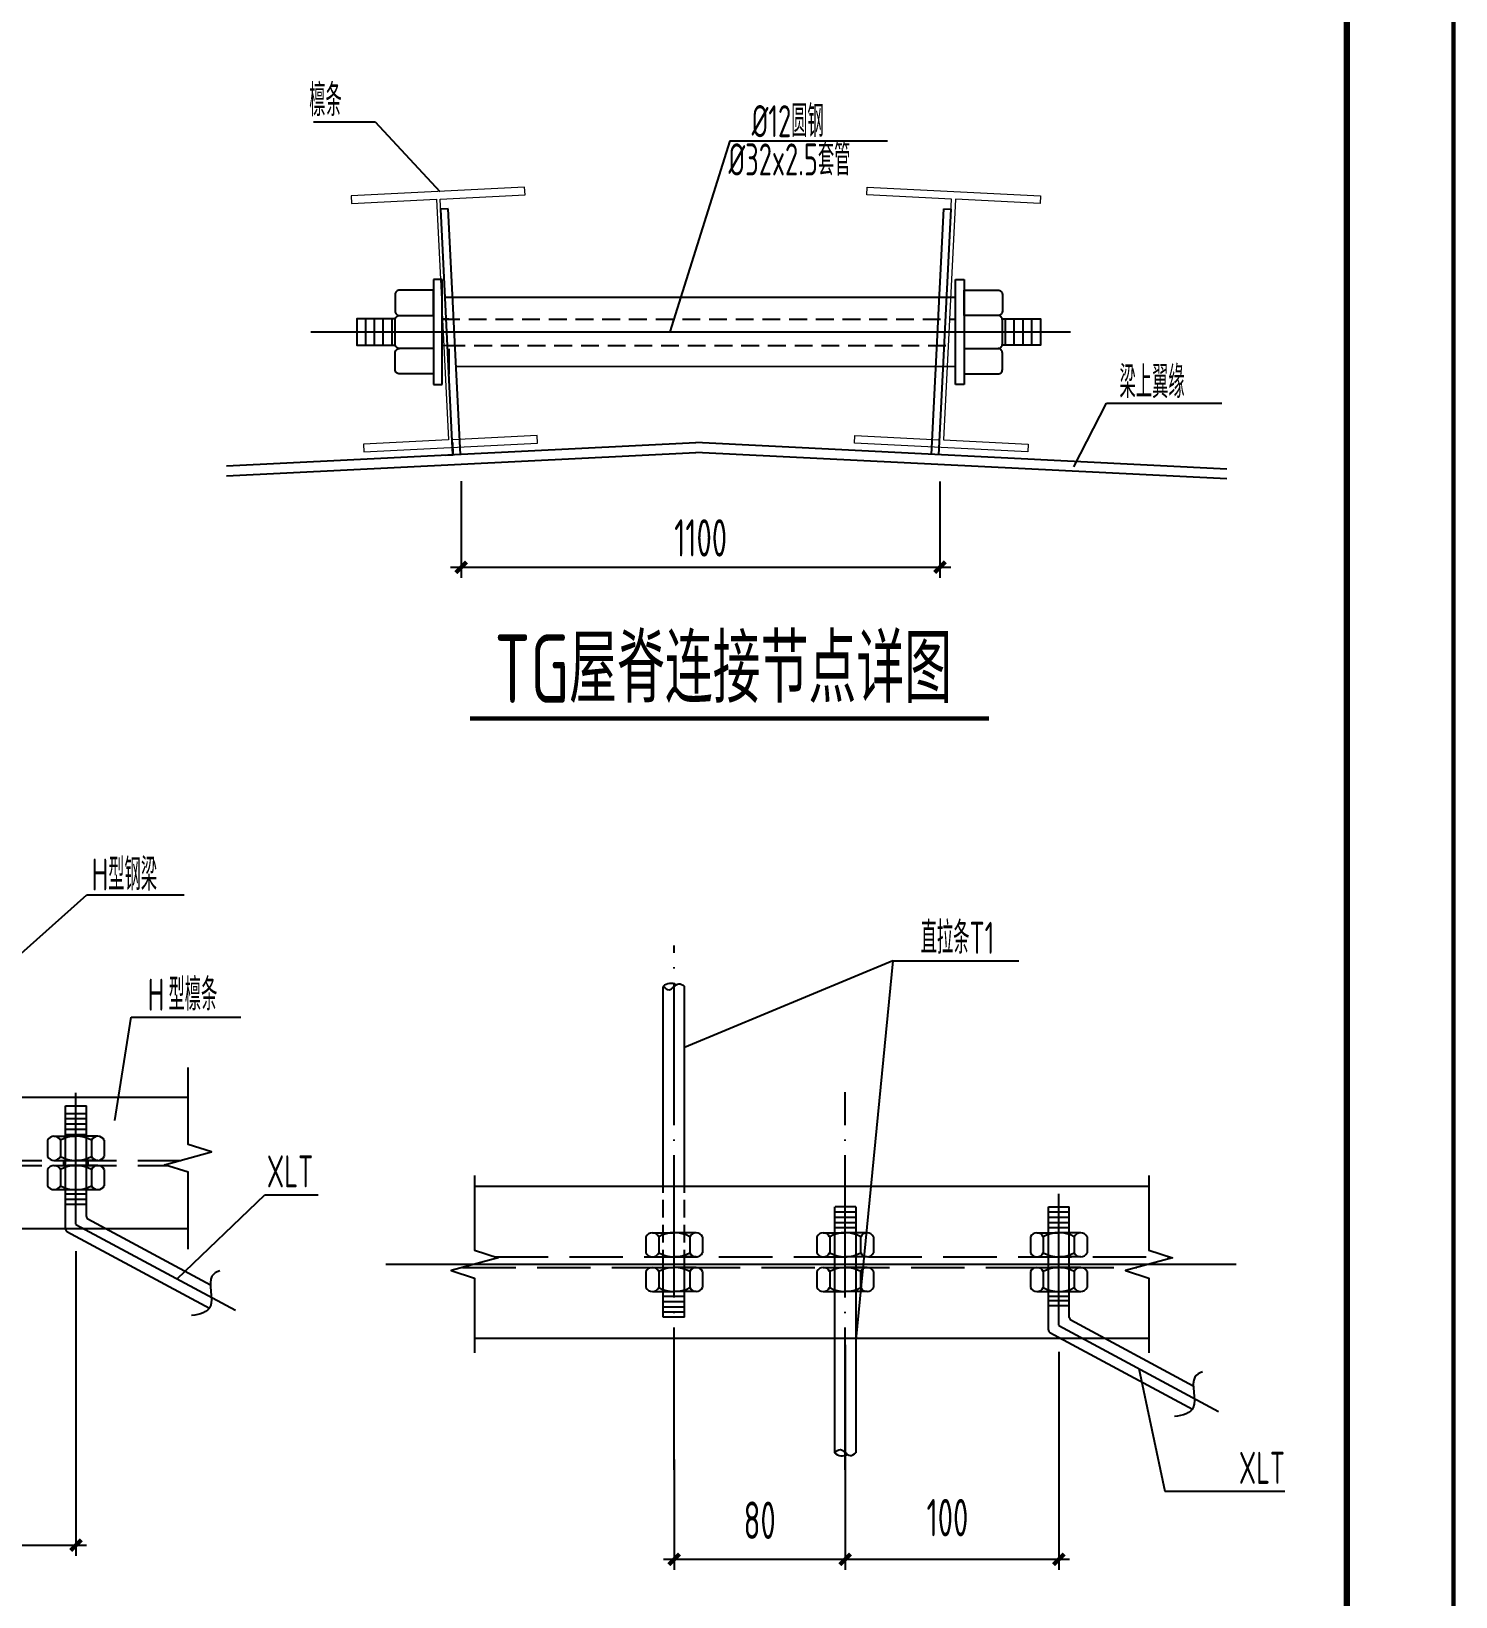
# Model space of a CAD drawing. Extents: x 447413 to 2975780, y -1432727 to 1301644.
# Drawn here: x 2359920 to 2379922, y -527105 to -505126 of the extents above; entities that cross this region are included whole.
import ezdxf
from ezdxf.enums import TextEntityAlignment as Align

# ---------------------------------------------------------------- set-up
doc = ezdxf.new("R2010")
doc.units = 0
doc.header["$LTSCALE"] = 1000
doc.header["$MEASUREMENT"] = 0
for name, pattern in [('ACAD_ISO04W100', [30.5, 24, -3, 0.5, -3]), ('CENTER', [50.8, 31.75, -6.35, 6.35, -6.35]), ('DASH', [0.35, 0.25, -0.1]), ('DASHED2', [0.375, 0.25, -0.125]), ('DOTE', [2.42, 2, -0.2, 0.02, -0.2])]:
    doc.linetypes.add(name, pattern=pattern)
for name, color, linetype in [('AXIS', 3, 'Continuous'), ('AXIS_DIM', 3, 'Continuous'), ('BLOT', 135, 'Continuous'), ('COLU_DE_NUM', 7, 'Continuous'), ('DIM_SYMB', 3, 'Continuous'), ('DOTE', 1, 'Continuous'), ('LAYER2', 1, 'Continuous'), ('PUB_TEXT', 7, 'Continuous'), ('TEXT', 6, 'Continuous'), ('THIN', 7, 'Continuous'), ('zc', 7, 'Continuous'), ('图框', 253, 'Continuous'), ('文字', 3, 'Continuous'), ('标注', 2, 'Continuous')]:
    doc.layers.add(name, color=color, linetype=linetype)
doc.layers.add('檩条', color=7, linetype='Continuous', lineweight=18)
doc.styles.add('TSSD_Dimension', font='sysz.shx', dxfattribs={"width": 0.7, "bigfont": 'syfs.shx'})
doc.styles.add('TSSD_Label', font='Tssdeng.shx', dxfattribs={"width": 0.7, "bigfont": 'hztxt.shx'})
doc.dimstyles.new('TSSD_10_150', dxfattribs={"dimtxt": 525, "dimasz": 150, "dimexe": 150, "dimexo": 375, "dimgap": 150, "dimtad": 1, "dimdec": 0, "dimlfac": 0.066667, "dimzin": 0, "dimdsep": 46, "dimtxsty": 'TSSD_Dimension', "dimblk": 'ARCHTICK', "dimblk1": 'ARCHTICK', "dimblk2": 'ARCHTICK', "dimcen": 0, "dimdle": 150, "dimclrt": 7, "dimadec": 0, "dimazin": 0, "dimtfac": 1, "dimtdec": 0, "dimtix": 1, "dimtmove": 2, "dimatfit": 3, "dimfxl": 0, "dimtolj": 1, "dimtzin": 0, "dimarcsym": 0})

# ---------------------------------------------------------------- blocks, each defined once
blk = doc.blocks.new('A$C6B0021A6')
at = {"layer": '图框', "color": 2, "const_width": 40, "elevation": -84000}
blk.add_lwpolyline([(20, 84120), (118920, 84120), (118920, 20), (20, 20)], close=True, dxfattribs=at)
at = {"layer": '图框', "color": 153, "const_width": 58, "elevation": -84000}
blk.add_lwpolyline([(111420, 1020), (2520, 1020), (2520, 83120), (111420, 83120)], close=True, dxfattribs=at)
blk = doc.blocks.new('_ArchTick')
at = {"color": 0, "linetype": 'ByBlock', "const_width": 0.4}
blk.add_lwpolyline([(-0.5, -0.5), (0.5, 0.5)], dxfattribs=at)
blk = doc.blocks.new('*D41')
at = {"layer": 'AXIS_DIM', "color": 0, "lineweight": -2, "transparency": 16777216}
for p, q in [((2368948, -525178), (2368948, -526730)), ((2371348, -525178), (2371348, -526730)), ((2368798, -526580), (2371498, -526580))]:
    blk.add_line(p, q, dxfattribs=at)
at = {"layer": 'Defpoints', "color": 0, "transparency": 16777216}
for p in [(2368948, -524803), (2371348, -524803), (2371348, -526580)]:
    blk.add_point(p, dxfattribs=at)
at = {"layer": 'AXIS_DIM', "color": 0, "lineweight": -2, "transparency": 16777216, "xscale": 150, "yscale": 150, "zscale": 150, "rotation": 180}
blk.add_blockref('_ArchTick', (2368948, -526580), dxfattribs=at)
at = {"layer": 'AXIS_DIM', "color": 0, "lineweight": -2, "transparency": 16777216, "xscale": 150, "yscale": 150, "zscale": 150}
blk.add_blockref('_ArchTick', (2371348, -526580), dxfattribs=at)
at = {"layer": 'AXIS_DIM', "color": 7, "transparency": 16777216, "insert": (2370148, -526032), "char_height": 525, "attachment_point": 5, "style": 'TSSD_Dimension'}
blk.add_mtext('\\A1;80', dxfattribs=at)
blk = doc.blocks.new('*D42')
at = {"layer": 'AXIS_DIM', "color": 0, "lineweight": -2, "transparency": 16777216}
for p, q in [((2371348, -523570), (2371348, -526730)), ((2374348, -523669), (2374348, -526730)), ((2371198, -526580), (2374498, -526580))]:
    blk.add_line(p, q, dxfattribs=at)
at = {"layer": 'Defpoints', "color": 0, "transparency": 16777216}
for p in [(2371348, -523195), (2374348, -523294), (2374348, -526580)]:
    blk.add_point(p, dxfattribs=at)
at = {"layer": 'AXIS_DIM', "color": 0, "lineweight": -2, "transparency": 16777216, "xscale": 150, "yscale": 150, "zscale": 150, "rotation": 180}
blk.add_blockref('_ArchTick', (2371348, -526580), dxfattribs=at)
at = {"layer": 'AXIS_DIM', "color": 0, "lineweight": -2, "transparency": 16777216, "xscale": 150, "yscale": 150, "zscale": 150}
blk.add_blockref('_ArchTick', (2374348, -526580), dxfattribs=at)
at = {"layer": 'AXIS_DIM', "color": 7, "transparency": 16777216, "insert": (2372785, -525995), "char_height": 525, "attachment_point": 5, "style": 'TSSD_Dimension'}
blk.add_mtext('\\A1;100', dxfattribs=at)
blk = doc.blocks.new('*D44')
at = {"layer": 'AXIS_DIM', "color": 0, "lineweight": -2, "transparency": 16777216}
for p, q in [((2360547, -522252), (2360547, -526532)), ((2357265, -525657), (2357265, -526532)), ((2357115, -526382), (2360697, -526382))]:
    blk.add_line(p, q, dxfattribs=at)
at = {"layer": 'Defpoints', "color": 0, "transparency": 16777216}
for p in [(2360547, -521877), (2357265, -525282), (2360547, -526382)]:
    blk.add_point(p, dxfattribs=at)
at = {"layer": 'AXIS_DIM', "color": 0, "lineweight": -2, "transparency": 16777216, "xscale": 150, "yscale": 150, "zscale": 150, "rotation": 180}
blk.add_blockref('_ArchTick', (2357265, -526382), dxfattribs=at)
at = {"layer": 'AXIS_DIM', "color": 0, "lineweight": -2, "transparency": 16777216, "xscale": 150, "yscale": 150, "zscale": 150}
blk.add_blockref('_ArchTick', (2360547, -526382), dxfattribs=at)
at = {"layer": 'AXIS_DIM', "color": 7, "transparency": 16777216, "insert": (2358906, -525970), "char_height": 525, "attachment_point": 5, "style": 'TSSD_Dimension'}
blk.add_mtext('\\A1;100', dxfattribs=at)
blk = doc.blocks.new('*D45')
at = {"layer": 'AXIS_DIM', "color": 0, "lineweight": -2, "transparency": 16777216}
for p, q in [((2365957, -511443), (2365957, -512801)), ((2372680, -511449), (2372680, -512801)), ((2365807, -512651), (2372830, -512651))]:
    blk.add_line(p, q, dxfattribs=at)
at = {"layer": 'Defpoints', "color": 0, "transparency": 16777216}
for p in [(2365957, -511068), (2372680, -511074), (2372680, -512651)]:
    blk.add_point(p, dxfattribs=at)
at = {"layer": 'AXIS_DIM', "color": 0, "lineweight": -2, "transparency": 16777216, "xscale": 150, "yscale": 150, "zscale": 150, "rotation": 180}
blk.add_blockref('_ArchTick', (2365957, -512651), dxfattribs=at)
at = {"layer": 'AXIS_DIM', "color": 0, "lineweight": -2, "transparency": 16777216, "xscale": 150, "yscale": 150, "zscale": 150}
blk.add_blockref('_ArchTick', (2372680, -512651), dxfattribs=at)
at = {"layer": 'AXIS_DIM', "color": 7, "transparency": 16777216, "insert": (2369319, -512239), "char_height": 525, "attachment_point": 5, "style": 'TSSD_Dimension'}
blk.add_mtext('\\A1;1100', dxfattribs=at)

msp = doc.modelspace()

# ---------------------------------------------------------------- linework, layer by layer
at = {"color": 9}
for p, q in [((2364615.9, -509533.6, 126000), (2364615.9, -509163.3, 126000)), ((2364739.3, -509533.6, 126000), (2364739.3, -509163.3, 126000)), ((2364862.7, -509533.6, 126000), (2364862.7, -509163.3, 126000)), ((2373722.9, -509533.6, 126000), (2373722.9, -509163.3, 126000)), ((2373846.3, -509533.6, 126000), (2373846.3, -509163.3, 126000)), ((2373969.8, -509533.6, 126000), (2373969.8, -509163.3, 126000))]:
    msp.add_line(p, q, dxfattribs=at)
at = {"color": 7}
for p, q in [((2368793.5, -521342.1, 126000), (2368793.5, -518535.4, 126000)), ((2369093.6, -521342.1, 126000), (2369093.6, -518535.4, 126000)), ((2366143.7, -521342.1, 126000), (2375612.9, -521342.1, 126000)), ((2371199.7, -521632.3, 126000), (2371199.7, -522482.7, 126000)), ((2371499.8, -521632.3, 126000), (2371205.9, -521632.3, 126000)), ((2371499.8, -521632.3, 126000), (2371499.8, -522482.7, 126000)), ((2374201.5, -521632.3, 126000), (2374495.4, -521632.3, 126000)), ((2374201.5, -523358.5, 126000), (2374201.5, -521632.3, 126000)), ((2374495.4, -523182.9, 126000), (2374495.4, -521632.3, 126000)), ((2368793.5, -523180.9, 126000), (2368793.5, -522482.7, 126000)), ((2369093.6, -523180.9, 126000), (2369093.6, -522482.7, 126000)), ((2371199.7, -522482.7, 126000), (2371199.7, -525085.7, 126000)), ((2371499.8, -522482.7, 126000), (2371499.8, -525085.7, 126000)), ((2369093.6, -523180.9, 126000), (2368793.5, -523180.9, 126000)), ((2374516.9, -523218.9, 126000), (2376236.6, -524144.8, 126000)), ((2366143.7, -523473.3, 126000), (2375612.9, -523473.3, 126000)), ((2374223, -523394.4, 126000), (2376224.1, -524471.8, 126000))]:
    msp.add_line(p, q, dxfattribs=at)
at = {"color": 1}
for p, q in [((2360692.6, -520325.4, 126000), (2360398.6, -520325.4, 126000)), ((2360692.6, -520396.5, 126000), (2360398.6, -520396.5, 126000)), ((2360692.6, -520472.1, 126000), (2360398.6, -520472.1, 126000)), ((2360692.6, -520543.3, 126000), (2360398.6, -520543.3, 126000)), ((2360692.6, -520618.9, 126000), (2360398.6, -520618.9, 126000)), ((2360692.6, -521453, 126000), (2360398.6, -521453, 126000)), ((2360692.6, -521528.6, 126000), (2360398.6, -521528.6, 126000)), ((2360692.6, -521599.7, 126000), (2360398.6, -521599.7, 126000)), ((2371499.8, -521707.9, 126000), (2371205.9, -521707.9, 126000)), ((2371499.8, -521707.9, 126000), (2371205.9, -521707.9, 126000)), ((2371499.8, -521779.1, 126000), (2371205.9, -521779.1, 126000)), ((2374495.4, -521707.9, 126000), (2374201.5, -521707.9, 126000)), ((2374495.4, -521779.1, 126000), (2374201.5, -521779.1, 126000)), ((2371499.8, -521854.7, 126000), (2371205.9, -521854.7, 126000)), ((2371499.8, -521925.8, 126000), (2371205.9, -521925.8, 126000)), ((2374495.4, -521854.7, 126000), (2374201.5, -521854.7, 126000)), ((2374495.4, -521925.8, 126000), (2374201.5, -521925.8, 126000)), ((2369093.6, -522891.9, 126000), (2368799.7, -522891.9, 126000)), ((2369093.6, -522963, 126000), (2368799.7, -522963, 126000)), ((2369093.6, -523038.6, 126000), (2368799.7, -523038.6, 126000)), ((2374495.4, -522888.2, 126000), (2374201.5, -522888.2, 126000)), ((2374498.5, -522950.5, 126000), (2374204.6, -522950.5, 126000)), ((2374498.5, -523021.6, 126000), (2374204.6, -523021.6, 126000)), ((2369093.6, -523109.8, 126000), (2368799.7, -523109.8, 126000)), ((2369093.6, -523109.8, 126000), (2368799.7, -523109.8, 126000))]:
    msp.add_line(p, q, dxfattribs=at)
for p, q in [((2360238.3, -520640.4, 126000), (2360545.6, -520640.4, 126000)), ((2360852.9, -520640.4, 126000), (2360545.6, -520640.4, 126000)), ((2360148.6, -520695.8, 126000), (2360148.6, -520923, 126000)), ((2360327.9, -520695.8, 126000), (2360327.9, -520923, 126000)), ((2360763.2, -520695.8, 126000), (2360763.2, -520923, 126000)), ((2360942.6, -520695.8, 126000), (2360942.6, -520923, 126000)), ((2360148.6, -521107.3, 126000), (2360148.6, -521334.5, 126000)), ((2360238.3, -520978.4, 126000), (2360545.6, -520978.4, 126000)), ((2360238.3, -521051.9, 126000), (2360545.6, -521051.9, 126000)), ((2360327.9, -521107.3, 126000), (2360327.9, -521334.5, 126000)), ((2360374.1, -521051.9, 126000), (2360374.1, -520978.4, 126000)), ((2360663.2, -521051.9, 126000), (2360428, -521051.9, 126000)), ((2360852.9, -520978.4, 126000), (2360545.6, -520978.4, 126000)), ((2360852.9, -521051.9, 126000), (2360545.6, -521051.9, 126000)), ((2360717.1, -521051.9, 126000), (2360717.1, -520978.4, 126000)), ((2360763.2, -521107.3, 126000), (2360763.2, -521334.5, 126000)), ((2360942.6, -521107.3, 126000), (2360942.6, -521334.5, 126000)), ((2360238.3, -521389.9, 126000), (2360852.9, -521389.9, 126000)), ((2368641.1, -521994.7, 126000), (2368948.5, -521994.7, 126000)), ((2369255.8, -521994.7, 126000), (2368948.5, -521994.7, 126000)), ((2371041.1, -521994.7, 126000), (2371348.5, -521994.7, 126000)), ((2371655.8, -521994.7, 126000), (2371348.5, -521994.7, 126000)), ((2374041.1, -521994.7, 126000), (2374348.5, -521994.7, 126000)), ((2374655.8, -521994.7, 126000), (2374348.5, -521994.7, 126000)), ((2368551.4, -522050.1, 126000), (2368551.4, -522277.3, 126000)), ((2368730.8, -522050.1, 126000), (2368730.8, -522277.3, 126000)), ((2369166.1, -522050.1, 126000), (2369166.1, -522277.3, 126000)), ((2369345.5, -522050.1, 126000), (2369345.5, -522277.3, 126000)), ((2370951.4, -522050.1, 126000), (2370951.4, -522277.3, 126000)), ((2371130.8, -522050.1, 126000), (2371130.8, -522277.3, 126000)), ((2371566.1, -522050.1, 126000), (2371566.1, -522277.3, 126000)), ((2371745.5, -522050.1, 126000), (2371745.5, -522277.3, 126000)), ((2373951.4, -522050.1, 126000), (2373951.4, -522277.3, 126000)), ((2374130.8, -522050.1, 126000), (2374130.8, -522277.3, 126000)), ((2374566.1, -522050.1, 126000), (2374566.1, -522277.3, 126000)), ((2374745.5, -522050.1, 126000), (2374745.5, -522277.3, 126000)), ((2368641.1, -522332.7, 126000), (2368948.5, -522332.7, 126000)), ((2369255.8, -522332.7, 126000), (2368948.5, -522332.7, 126000)), ((2371041.1, -522332.7, 126000), (2371348.5, -522332.7, 126000)), ((2371655.8, -522332.7, 126000), (2371348.5, -522332.7, 126000)), ((2374041.1, -522332.7, 126000), (2374348.5, -522332.7, 126000)), ((2374655.8, -522332.7, 126000), (2374348.5, -522332.7, 126000)), ((2368551.4, -522538.1, 126000), (2368551.4, -522765.4, 126000)), ((2368641.1, -522482.7, 126000), (2368948.5, -522482.7, 126000)), ((2368730.8, -522538.1, 126000), (2368730.8, -522765.4, 126000)), ((2369255.8, -522482.7, 126000), (2368948.5, -522482.7, 126000)), ((2369166.1, -522538.1, 126000), (2369166.1, -522765.4, 126000)), ((2369345.5, -522538.1, 126000), (2369345.5, -522765.4, 126000)), ((2370951.4, -522538.1, 126000), (2370951.4, -522765.4, 126000)), ((2371041.1, -522482.7, 126000), (2371348.5, -522482.7, 126000)), ((2371130.8, -522538.1, 126000), (2371130.8, -522765.4, 126000)), ((2371655.8, -522482.7, 126000), (2371348.5, -522482.7, 126000)), ((2371566.1, -522538.1, 126000), (2371566.1, -522765.4, 126000)), ((2371745.5, -522538.1, 126000), (2371745.5, -522765.4, 126000)), ((2373951.4, -522538.1, 126000), (2373951.4, -522765.4, 126000)), ((2374041.1, -522482.7, 126000), (2374348.5, -522482.7, 126000)), ((2374130.8, -522538.1, 126000), (2374130.8, -522765.4, 126000)), ((2374466, -522482.7, 126000), (2374230.9, -522482.7, 126000)), ((2374655.8, -522482.7, 126000), (2374348.5, -522482.7, 126000)), ((2374566.1, -522538.1, 126000), (2374566.1, -522765.4, 126000)), ((2374745.5, -522538.1, 126000), (2374745.5, -522765.4, 126000)), ((2368641.1, -522820.7, 126000), (2368948.5, -522820.7, 126000)), ((2369255.8, -522820.7, 126000), (2368948.5, -522820.7, 126000)), ((2371041.1, -522820.7, 126000), (2371348.5, -522820.7, 126000)), ((2371655.8, -522820.7, 126000), (2371348.5, -522820.7, 126000)), ((2374041.1, -522820.7, 126000), (2374655.8, -522820.7, 126000))]:
    msp.add_line(p, q)
at = {"linetype": 'DASH', "ltscale": 3}
for p, q in [((2357217.6, -520978.4, 126000), (2362018, -520978.4, 126000)), ((2357217.6, -521051.9, 126000), (2361829.5, -521051.9, 126000)), ((2366426, -522332.7, 126000), (2375900.7, -522332.7, 126000)), ((2365973, -522482.7, 126000), (2375442.3, -522482.7, 126000))]:
    msp.add_line(p, q, dxfattribs=at)
at = {"color": 8, "linetype": 'DASH'}
for p, q in [((2368793.5, -522482.7, 126000), (2368793.5, -521342.1, 126000)), ((2369093.6, -522482.7, 126000), (2369093.6, -521342.1, 126000))]:
    msp.add_line(p, q, dxfattribs=at)
at = {"color": 7}
for centre, start, end in [((2368899.9, -518650.3, 126000), 60.91548, 132.78285), ((2371306, -524970.8, 126000), 227.21715, 299.08452)]:
    msp.add_arc(centre, 156.5, start, end, dxfattribs=at)
for centre, radius, start, end in [((2360238.3, -520740.7, 126000), 100.3, 26.60374, 153.39626), ((2360545.6, -521095.7, 126000), 455.4, 61.44652, 118.55348), ((2360852.9, -520740.7, 126000), 100.3, 26.60374, 153.39626), ((2360238.3, -520878.1, 126000), 100.3, 206.60374, 333.39626), ((2360238.3, -521152.2, 126000), 100.3, 26.60374, 153.39626), ((2360545.6, -520523, 126000), 455.4, 241.44652, 298.55348), ((2360545.6, -521507.2, 126000), 455.4, 61.44652, 118.55348), ((2360852.9, -520878.1, 126000), 100.3, 206.60374, 333.39626), ((2360852.9, -521152.2, 126000), 100.3, 26.60374, 153.39626), ((2360238.3, -521289.6, 126000), 100.3, 206.60374, 333.39626), ((2360545.6, -520934.5, 126000), 455.4, 241.44652, 298.55348), ((2360852.9, -521289.6, 126000), 100.3, 206.60374, 333.39626), ((2368641.1, -522095, 126000), 100.3, 26.60374, 153.39626), ((2368948.5, -522450.1, 126000), 455.4, 61.44652, 118.55348), ((2369255.8, -522095, 126000), 100.3, 26.60374, 153.39626), ((2371041.1, -522095, 126000), 100.3, 26.60374, 153.39626), ((2371348.5, -522450.1, 126000), 455.4, 61.44652, 118.55348), ((2371655.8, -522095, 126000), 100.3, 26.60374, 153.39626), ((2374041.1, -522095, 126000), 100.3, 26.60374, 153.39626), ((2374348.5, -522450.1, 126000), 455.4, 61.44652, 118.55348), ((2374655.8, -522095, 126000), 100.3, 26.60374, 153.39626), ((2368641.1, -522232.4, 126000), 100.3, 206.60374, 333.39626), ((2368948.5, -521877.4, 126000), 455.4, 241.44652, 298.55348), ((2369255.8, -522232.4, 126000), 100.3, 206.60374, 333.39626), ((2371041.1, -522232.4, 126000), 100.3, 206.60374, 333.39626), ((2371348.5, -521877.4, 126000), 455.4, 241.44652, 298.55348), ((2371655.8, -522232.4, 126000), 100.3, 206.60374, 333.39626), ((2374041.1, -522232.4, 126000), 100.3, 206.60374, 333.39626), ((2374348.5, -521877.4, 126000), 455.4, 241.44652, 298.55348), ((2374655.8, -522232.4, 126000), 100.3, 206.60374, 333.39626), ((2368641.1, -522583, 126000), 100.3, 26.60374, 153.39626), ((2368948.5, -522938.1, 126000), 455.4, 61.44652, 118.55348), ((2369255.8, -522583, 126000), 100.3, 26.60374, 153.39626), ((2371041.1, -522583, 126000), 100.3, 26.60374, 153.39626), ((2371348.5, -522938.1, 126000), 455.4, 61.44652, 118.55348), ((2371655.8, -522583, 126000), 100.3, 26.60374, 153.39626), ((2374041.1, -522583, 126000), 100.3, 26.60374, 153.39626), ((2374348.5, -522938.1, 126000), 455.4, 61.44652, 118.55348), ((2374655.8, -522583, 126000), 100.3, 26.60374, 153.39626), ((2368641.1, -522720.4, 126000), 100.3, 206.60374, 333.39626), ((2368948.5, -522365.4, 126000), 455.4, 241.44652, 298.55348), ((2369255.8, -522720.4, 126000), 100.3, 206.60374, 333.39626), ((2371041.1, -522720.4, 126000), 100.3, 206.60374, 333.39626), ((2371348.5, -522365.4, 126000), 455.4, 241.44652, 298.55348), ((2371655.8, -522720.4, 126000), 100.3, 206.60374, 333.39626), ((2374041.1, -522720.4, 126000), 100.3, 206.60374, 333.39626), ((2374348.5, -522365.4, 126000), 455.4, 241.44652, 298.55348), ((2374655.8, -522720.4, 126000), 100.3, 206.60374, 333.39626), ((2374536.3, -523182.9, 126000), 40.8, 180, 241.70166), ((2374242.3, -523358.5, 126000), 40.8, 180, 241.70166)]:
    msp.add_arc(centre, radius, start, end)
at = {"color": 1, "linetype": 'CENTER', "ltscale": 1000}
msp.add_arc((2374350.9, -523293.6, 126000), 2.45, 180, 241.70166, dxfattribs=at)
at = {"color": 7}
for points in [[(2368793.5, -518535.4, 126000), (2368875.4, -518583.4, 126000), (2369010.5, -518498.3, 126000), (2369093.6, -518535.4, 126000)], [(2371199.7, -525085.7, 126000), (2371281.5, -525037.7, 126000), (2371416.6, -525122.8, 126000), (2371499.8, -525085.7, 126000)]]:
    msp.add_spline(points, degree=3, dxfattribs=at)
for points in [[(2362564.9, -522527.6, 126000), (2362517, -522544.5, 126000), (2362364.3, -522635.5, 126000), (2362546.6, -523071.5, 126000), (2362291.3, -523140.7, 126000), (2362168.9, -523158.7, 126000)], [(2376367.7, -523946.1, 126000), (2376319.9, -523963, 126000), (2376167.2, -524053.9, 126000), (2376349.4, -524489.9, 126000), (2376094.1, -524559.2, 126000), (2375971.7, -524577.1, 126000)]]:
    msp.add_open_spline(points, degree=3, knots=[183.4325027, 183.4325027, 183.4325027, 183.4325027, 362.9634196, 887.2207453, 1265.7995301, 1265.7995301, 1265.7995301, 1265.7995301])
at = {"layer": 'AXIS', "linetype": 'DOTE'}
for p, q in [((2368948.5, -525325.9, 126000), (2368948.5, -517962.5, 126000)), ((2360545.6, -521875.2, 126000), (2360545.6, -520031.6, 126000)), ((2371348.5, -525325.9, 126000), (2371348.5, -520022.5, 126000)), ((2374348.5, -523293.6, 126000), (2374348.5, -521450.1, 126000))]:
    msp.add_line(p, q, dxfattribs=at)
at = {"layer": 'BLOT'}
for p, q in [((2365687.8, -508611.3, 126000), (2365568.1, -508611.3, 126000)), ((2365568.1, -508611.3, 126000), (2365568.1, -510083.4, 126000)), ((2365687.8, -510083.4, 126000), (2365687.8, -508611.3, 126000)), ((2372897.9, -508611.3, 126000), (2373017.6, -508611.3, 126000)), ((2372897.9, -510083.4, 126000), (2372897.9, -508611.3, 126000)), ((2373017.6, -508611.3, 126000), (2373017.6, -510083.4, 126000)), ((2364986.2, -509533.6, 126000), (2364986.2, -509163.3, 126000)), ((2373599.5, -509533.6, 126000), (2373599.5, -509163.3, 126000)), ((2365783.3, -509584.7, 126000), (2365783.3, -509942.1, 126000)), ((2365568.1, -510083.4, 126000), (2365687.8, -510083.4, 126000)), ((2373017.6, -510083.4, 126000), (2372897.9, -510083.4, 126000))]:
    msp.add_line(p, q, dxfattribs=at)
at = {"layer": 'BLOT', "elevation": 126000}
for points in [[(2365568.1, -509117), (2365568.1, -508759.6), (2365090.9, -508759.6, 0.4142136), (2365029.1, -508821.3), (2365029.1, -509055.3, 0.4142136), (2365090.9, -509117)], [(2373017.6, -509117), (2373017.6, -508759.6), (2373494.8, -508759.6, -0.4142136), (2373556.5, -508821.3), (2373556.5, -509055.3, -0.4142136), (2373494.8, -509117)], [(2365090.9, -509117), (2365568.1, -509117), (2365568.1, -509579.9), (2365091.3, -509579.9, -0.4142136), (2365029.6, -509518.1), (2365029.6, -509178.7, -0.4142136), (2365091.3, -509117)], [(2373494.8, -509117), (2373017.6, -509117), (2373017.6, -509579.9), (2373494.3, -509579.9, 0.4142136), (2373556.1, -509518.1), (2373556.1, -509178.7, 0.4142136), (2373494.3, -509117)], [(2365568.1, -509579.9), (2365568.1, -509937.3), (2365090.9, -509937.3, -0.4142136), (2365029.1, -509875.5), (2365029.1, -509641.6, -0.4142136), (2365090.9, -509579.9)], [(2373017.6, -509579.9), (2373017.6, -509937.3), (2373494.8, -509937.3, 0.4142136), (2373556.5, -509875.5), (2373556.5, -509641.6, 0.4142136), (2373494.8, -509579.9)]]:
    msp.add_lwpolyline(points, format="xyb", dxfattribs=at)
for points in [[(2365783.3, -509168.1), (2365688.4, -509162.2)], [(2365688.4, -509532.5), (2365783.3, -509538.4)]]:
    msp.add_lwpolyline(points, dxfattribs=at)
at = {"layer": 'DIM_SYMB', "const_width": 62.5, "elevation": 126000}
msp.add_lwpolyline([(2366079.6, -514775.2), (2373369.7, -514775.2)], dxfattribs=at)
at = {"layer": 'DOTE'}
for p, q in [((2363845.9, -509347.4, 126000), (2374510.6, -509347.4, 126000)), ((2364896.2, -522436.2, 126000), (2376838.1, -522436.2, 126000))]:
    msp.add_line(p, q, dxfattribs=at)
at = {"layer": 'LAYER2', "linetype": 'ACAD_ISO04W100', "ltscale": 100}
for p, q in [((2360546.9, -521877.3, 126000), (2362788.2, -523084.1, 126000)), ((2374349.8, -523295.8, 126000), (2376591, -524502.5, 126000))]:
    msp.add_line(p, q, dxfattribs=at)
at = {"layer": 'PUB_TEXT', "ltscale": 10}
for p, q in [((2357217.6, -520092.7, 126000), (2362122.2, -520092.7, 126000)), ((2360398.6, -521940, 126000), (2360398.6, -520213.9, 126000)), ((2360398.6, -520213.9, 126000), (2360692.6, -520213.9, 126000)), ((2360692.6, -521764.5, 126000), (2360692.6, -520213.9, 126000)), ((2357217.6, -521937.6, 126000), (2362122.2, -521937.6, 126000)), ((2360420.1, -521976, 126000), (2362421.2, -523053.4, 126000)), ((2360714, -521800.4, 126000), (2362433.7, -522726.3, 126000))]:
    msp.add_line(p, q, dxfattribs=at)
for centre, radius in [((2360733.4, -521764.5, 126000), 40.8), ((2360439.5, -521940, 126000), 40.8), ((2360548, -521875.2, 126000), 2.45)]:
    msp.add_arc(centre, radius, 180, 241.70166, dxfattribs=at)
at = {"layer": 'TEXT'}
for p, q in [((2365772.1, -507617.2, 126000), (2365668.5, -507622.3, 126000)), ((2365841.1, -511074, 126000), (2365668.5, -507622.3, 126000)), ((2365944.7, -511068.9, 126000), (2365772.1, -507617.2, 126000)), ((2372559.9, -511068.9, 126000), (2372732.5, -507617.2, 126000)), ((2372663.5, -511074, 126000), (2372836, -507622.3, 126000)), ((2372732.5, -507617.2, 126000), (2372836, -507622.3, 126000)), ((2365730.5, -508860.7, 126000), (2372897.9, -508860.7, 126000)), ((2365882.5, -509825.8, 126000), (2372897.9, -509831.1, 126000)), ((2365832.5, -510901.5, 126000), (2365841.1, -511074, 126000)), ((2365737.6, -511079.2, 126000), (2365841.1, -511074, 126000))]:
    msp.add_line(p, q, dxfattribs=at)
at = {"layer": 'TEXT', "linetype": 'DASHED2'}
msp.add_line((2365687.8, -509168.6, 126000), (2372897.9, -509168.6, 126000), dxfattribs=at)
at = {"layer": 'TEXT', "linetype": 'DASHED2', "elevation": 126000}
msp.add_lwpolyline([(2365764.3, -509538.4), (2372897.9, -509538.4)], dxfattribs=at)
at = {"layer": 'THIN', "elevation": 126000}
for points in [[(2362122.2, -522227.3), (2362122.2, -521145), (2361792.2, -521040), (2362452.2, -520860), (2362122.2, -520755), (2362122.2, -519672.7)], [(2366143.7, -521191.2), (2366143.7, -522241.2), (2366473.7, -522346.2), (2365813.7, -522526.2), (2366143.7, -522631.2), (2366143.7, -523681.2)], [(2375612.9, -521191.2), (2375612.9, -522241.2), (2375942.9, -522346.2), (2375282.9, -522526.2), (2375612.9, -522631.2), (2375612.9, -523681.2)]]:
    msp.add_lwpolyline(points, dxfattribs=at)
at = {"layer": 'zc', "color": 0, "linetype": 'ByBlock'}
for p, q in [((2362661.6, -511229, 126000), (2369252.3, -510899.4, 126000)), ((2376707.5, -511272.2, 126000), (2369252.3, -510899.4, 126000)), ((2362661.6, -511367.4, 126000), (2369252.3, -511037.8, 126000)), ((2376707.5, -511410.6, 126000), (2369252.3, -511037.8, 126000))]:
    msp.add_line(p, q, dxfattribs=at)
at = {"layer": 'zc', "color": 0, "elevation": 126000}
for points in [[(2365029.1, -509163.3), (2364492.4, -509163.3), (2364492.4, -509533.6), (2365029.1, -509533.6)], [(2373556.5, -509163.3), (2374093.2, -509163.3), (2374093.2, -509533.6), (2373556.5, -509533.6)]]:
    msp.add_lwpolyline(points, dxfattribs=at)
at = {"layer": '标注'}
for p, q in [((2363880.5, -506396.1, 126000), (2364749.5, -506396.1, 126000)), ((2364749.5, -506396.1, 126000), (2365654.4, -507373.6, 126000)), ((2369729.9, -506665.7, 126000), (2368885.7, -509347.4, 126000)), ((2369729.9, -506665.7, 126000), (2371943, -506665.7, 126000)), ((2374558.5, -511241.8, 126000), (2375017.9, -510347.8, 126000)), ((2375017.9, -510347.8, 126000), (2376637, -510347.8, 126000)), ((2359155.4, -518627.5, 126000), (2360700.9, -517249.1, 126000)), ((2360700.9, -517249.1, 126000), (2362065.3, -517249.1, 126000)), ((2372020.1, -518175.3, 126000), (2369093.6, -519394, 126000)), ((2372020.1, -518175.3, 126000), (2371499.8, -523499.1, 126000)), ((2372020.1, -518175.3, 126000), (2373785.7, -518175.3, 126000)), ((2372020.1, -518175.3, 126000), (2373785.7, -518175.3, 126000)), ((2361091.4, -520419.1, 126000), (2361322.3, -518968.4, 126000)), ((2361322.3, -518968.4, 126000), (2362860.7, -518968.4, 126000)), ((2361966.9, -522641.9, 126000), (2363197, -521460.3, 126000)), ((2363197, -521460.3, 126000), (2363945.8, -521460.3, 126000)), ((2375470.4, -523899.1, 126000), (2375837.7, -525622.4, 126000)), ((2375837.7, -525622.4, 126000), (2377524.2, -525622.4, 126000))]:
    msp.add_line(p, q, dxfattribs=at)
at = {"layer": '檩条', "elevation": 126000}
for points in [[(2364590.8, -511031.3), (2367027, -510909.5), (2367021.6, -510801.6), (2365830.5, -510861.2), (2365661.5, -507481.4), (2366852.7, -507421.9), (2366847.3, -507314), (2364411, -507435.8), (2364416.4, -507543.7), (2365607.6, -507484.1), (2365776.5, -510863.9), (2364585.4, -510923.5), (2364590.8, -511031.3)], [(2373913.8, -511031.3), (2371477.5, -510909.5), (2371482.9, -510801.6), (2372674.1, -510861.2), (2372843.1, -507481.4), (2371651.9, -507421.9), (2371657.3, -507314), (2374093.6, -507435.8), (2374088.2, -507543.7), (2372897, -507484.1), (2372728, -510863.9), (2373919.2, -510923.5), (2373913.8, -511031.3)]]:
    msp.add_lwpolyline(points, dxfattribs=at)

# ---------------------------------------------------------------- block references
at = {"xscale": 1.5, "yscale": 1.5, "zscale": 1.5, "rotation": 270}
msp.add_blockref('A$C6B0021A6', (2253712, -364986.5, 126000), dxfattribs=at)

# ---------------------------------------------------------------- texts
at = {"layer": 'COLU_DE_NUM', "style": 'TSSD_Label', "width": 0.7}
msp.add_text('TG屋脊连接节点详图', height=960, dxfattribs=at).set_placement((2369636.4, -514025.2, 126000), align=Align.MIDDLE)
at = {"layer": 'PUB_TEXT', "style": 'TSSD_Dimension', "width": 0.705882}
for s, p in [('檩条', (2363822.6, -506318.3, 126000)), ('%%C12圆钢', (2370035.8, -506612.8, 126000)), ('%%C32x2.5套管', (2369710.2, -507150.2, 126000)), ('梁上翼缘', (2375200.9, -510276.3, 126000)), ('H型钢梁', (2360765.8, -517189.8, 126000)), ('直拉条T1', (2372408.1, -518079.3, 126000)), ('H', (2361553.5, -518876.9, 126000)), ('型檩条', (2361846, -518875.4, 126000)), ('XLT', (2363226.6, -521358.5, 126000))]:
    msp.add_text(s, height=450, dxfattribs=at).set_placement(p)
at = {"layer": '文字', "style": 'TSSD_Dimension', "width": 0.7}
msp.add_text('XLT', height=450, dxfattribs=at).set_placement((2376877.7, -525520.6, 126000))

# ---------------------------------------------------------------- dimensions: what is measured, and where the dimension line sits
at = {"layer": 'AXIS_DIM'}
for base, p1, p2, text, picture, middle in [((2372680.3, -512651.2, 126000), (2365956.9, -511068.3, 126000), (2372680.3, -511073.9, 126000), '1100', '*D45', (2369318.6, -512238.7, 126000)), ((2360546.9, -526382.2, 126000), (2357265.3, -525281.9, 126000), (2360546.9, -521877.3, 126000), '100', '*D44', (2358906.1, -525969.7, 126000))]:
    dim = msp.add_linear_dim(base=base, p1=p1, p2=p2, text=text, dimstyle='TSSD_10_150', dxfattribs=at)
    dim.commit()
    dim.dimension.update_dxf_attribs({"geometry": picture, "text_midpoint": middle})
for base, p1, p2, text, picture, middle in [((2374348.5, -526579.8, 126000), (2371348.5, -523195.4, 126000), (2374348.5, -523293.6, 126000), '100', '*D42', (2372784.6, -525994.7, 126000)), ((2371348.5, -526579.8, 126000), (2368948.5, -524803.4, 126000), (2371348.5, -524803.4, 126000), '80', '*D41', (2370148.5, -526032.1, 126000))]:
    dim = msp.add_linear_dim(base=base, p1=p1, p2=p2, text=text, dimstyle='TSSD_10_150', dxfattribs=at)
    dim.commit()
    dim.dimension.update_dxf_attribs({"geometry": picture, "text_midpoint": middle, "dimtype": 128})

doc.saveas('drawing.dxf')
